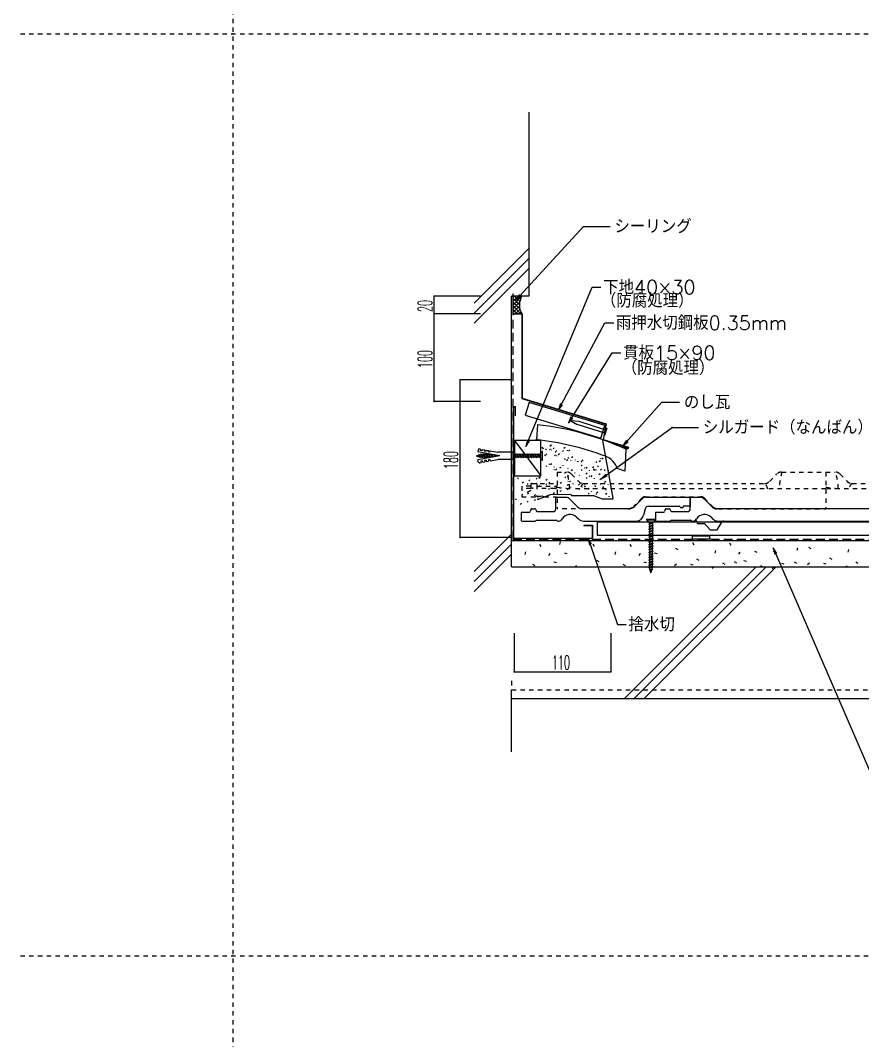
# Model space of a CAD drawing. Extents: x -1727 to 4652, y -2308 to 2357.
# Drawn here: x -1727 to -768, y -1146 to 15 of the extents above; entities that cross this region are included whole.
import ezdxf

# ---------------------------------------------------------------- set-up
doc = ezdxf.new("R2010")
doc.units = 0
doc.header["$LTSCALE"] = 5
doc.linetypes.add('DASHED2', pattern=[3, 2, -1])
doc.linetypes.add('DOT', pattern=[2, 1, -1])
for name, color, linetype in [('0-1', 7, 'CONTINUOUS'), ('0-2', 7, 'CONTINUOUS'), ('0-3', 7, 'CONTINUOUS'), ('0-4', 7, 'CONTINUOUS'), ('0-A', 7, 'CONTINUOUS')]:
    doc.layers.add(name, color=color, linetype=linetype)
doc.styles.get("Standard").update_dxf_attribs({"font": 'txt.shx', "bigfont": 'extfont.shx'})

# ---------------------------------------------------------------- blocks, each defined once
blk = doc.blocks.new('H7')
at = {"layer": '0-1', "color": 7, "linetype": 'CONTINUOUS'}
for p, q in [((-1166.0335, -308.9183), (-1155.8971, -298.782)), ((-1166.0335, -304.6757), (-1160.1398, -298.782)), ((-1166.0335, -300.433), (-1164.3824, -298.782)), ((-1158.845, -308.5621), (-1166.0335, -301.3736)), ((-1158.3912, -304.7732), (-1164.3824, -298.782)), ((-1157.3598, -301.562), (-1160.1398, -298.782)), ((-1158.3146, -313.3351), (-1166.0335, -305.6162)), ((-1166.0335, -313.161), (-1158.5755, -305.703)), ((-1157.1103, -318.782), (-1166.0335, -309.8589)), ((-1166.0335, -317.4036), (-1158.8039, -310.1741)), ((-1161.353, -318.782), (-1166.0335, -314.1015)), ((-1165.5956, -318.782), (-1166.0335, -318.3441)), ((-1163.1692, -318.782), (-1158.1934, -313.8062)), ((-1158.9266, -318.782), (-1157.0518, -316.9072))]:
    blk.add_line(p, q, dxfattribs=at)

msp = doc.modelspace()

# ---------------------------------------------------------------- linework, layer by layer
at = {"layer": '0-1', "color": 7, "linetype": 'DASHED2'}
for p, q in [((-1166.2282, -295.5998), (-1166.2282, -575.6429)), ((-1166.2054, -575.6429), (-165.0268, -575.6429))]:
    msp.add_line(p, q, dxfattribs=at)
at = {"layer": '0-1', "color": 4, "linetype": 'CONTINUOUS'}
for p, q in [((-1157.0512, -298.782), (-1166.0335, -298.782)), ((-1166.0335, -318.782), (-1166.0335, -298.7878)), ((-1156.0335, -318.782), (-1166.0335, -318.782)), ((-1100.3069, -440.6801), (-1092.9627, -444.786)), ((-1090.8234, -441.5417), (-1100.3069, -440.6801)), ((-1062.849, -454.4908), (-1092.9627, -444.786)), ((-1061.6989, -450.9282), (-1090.8234, -441.5417)), ((-1059.3612, -448.9235), (-1062.1212, -457.4859)), ((-1061.6989, -450.9282), (-1059.3612, -448.9235)), ((-1062.849, -454.4908), (-1062.1212, -457.4859)), ((-1205.8575, -473.8714), (-1206.2575, -476.1375)), ((-1180.9845, -480.5934), (-1206.2575, -476.1375)), ((-1204.1204, -472.6565), (-1202.6426, -472.9175)), ((-1202.9385, -474.5905), (-1202.6426, -472.9164)), ((-1201.2644, -474.8854), (-1202.9385, -474.5905)), ((-1201.2644, -474.8854), (-1200.9685, -473.2114)), ((-1200.9685, -473.2123), (-1198.3095, -473.6813)), ((-1198.6056, -475.3544), (-1198.3095, -473.6803)), ((-1196.9315, -475.6494), (-1198.6044, -475.3544)), ((-1196.9315, -475.6494), (-1196.6354, -473.9755)), ((-1196.6354, -473.9765), (-1193.9764, -474.4455)), ((-1194.2725, -476.1184), (-1193.9764, -474.4445)), ((-1192.5985, -476.4135), (-1194.2714, -476.1184)), ((-1192.5985, -476.4135), (-1192.3024, -474.7394)), ((-1192.3024, -474.7404), (-1183.2085, -476.3433)), ((-1132.8262, -475.5374), (-1136.0257, -479.0015)), ((-1132.4104, -475.537), (-1132.8262, -475.5374)), ((-1132.8262, -475.5374), (-1132.8181, -485.5997)), ((-1132.4023, -485.5994), (-1132.4104, -475.537)), ((-1207.6424, -480.1461), (-1207.8181, -480.6167)), ((-1207.8181, -480.6167), (-1207.523, -480.5295)), ((-1207.8181, -480.6167), (-1207.4634, -480.721)), ((-1207.6424, -480.1461), (-1207.3225, -480.4702)), ((-1207.6424, -480.1461), (-1207.523, -480.5295)), ((-1207.4634, -480.721), (-1207.3119, -481.2074)), ((-1207.3225, -480.4702), (-1205.3566, -479.8891)), ((-1207.3119, -481.2074), (-1206.9163, -480.8818)), ((-1206.9163, -480.8818), (-1204.5541, -481.5759)), ((-1180.9845, -480.5934), (-1206.0824, -485.0194)), ((-1205.6845, -487.2843), (-1206.0824, -485.0194)), ((-1205.001, -479.1777), (-1205.3566, -479.8891)), ((-1204.5541, -481.5759), (-1205.3566, -479.8891)), ((-1204.0112, -482.4115), (-1205.001, -479.1777)), ((-1205.001, -479.1777), (-1204.5671, -479.6557)), ((-1204.5671, -479.6557), (-1202.7856, -479.129)), ((-1204.5671, -479.6557), (-1203.5071, -481.8836)), ((-1204.0112, -482.4115), (-1204.5541, -481.5759)), ((-1204.0112, -482.4115), (-1203.5071, -481.8836)), ((-1203.5071, -481.8836), (-1202.5796, -482.1562)), ((-1202.3648, -478.2111), (-1202.7856, -479.129)), ((-1201.346, -482.1552), (-1202.7856, -479.129)), ((-1202.7645, -486.5664), (-1202.4685, -488.2394)), ((-1201.0895, -486.2715), (-1202.7635, -486.5664)), ((-1201.346, -482.1552), (-1202.5796, -482.1562)), ((-1200.8952, -483.0124), (-1202.3648, -478.2111)), ((-1202.3648, -478.2111), (-1201.914, -479.0683)), ((-1199.8828, -479.0667), (-1201.914, -479.0683)), ((-1201.914, -479.0683), (-1200.4458, -482.1545)), ((-1200.8952, -483.0124), (-1201.346, -482.1552)), ((-1201.0905, -486.2715), (-1200.7945, -487.9444)), ((-1200.8952, -483.0124), (-1200.4458, -482.1545)), ((-1200.7945, -487.9444), (-1198.1354, -487.4754)), ((-1198.4146, -482.1528), (-1200.4458, -482.1545)), ((-1199.4334, -478.2087), (-1199.8828, -479.0667)), ((-1198.4146, -482.1528), (-1199.8828, -479.0667)), ((-1197.9638, -483.0101), (-1199.4334, -478.2087)), ((-1199.4334, -478.2087), (-1198.9826, -479.066)), ((-1196.9514, -479.0643), (-1198.9826, -479.066)), ((-1198.9826, -479.066), (-1197.5144, -482.1521)), ((-1198.4315, -485.8024), (-1198.1354, -487.4754)), ((-1196.7566, -485.5074), (-1198.4305, -485.8024)), ((-1197.9638, -483.0101), (-1198.4146, -482.1528)), ((-1197.9638, -483.0101), (-1197.5144, -482.1521)), ((-1195.4832, -482.1505), (-1197.5144, -482.1521)), ((-1196.502, -478.2064), (-1196.9514, -479.0643)), ((-1195.4832, -482.1505), (-1196.9514, -479.0643)), ((-1196.7576, -485.5074), (-1196.4615, -487.1804)), ((-1196.502, -478.2064), (-1196.0512, -479.0636)), ((-1195.0324, -483.0077), (-1196.502, -478.2064)), ((-1196.4615, -487.1804), (-1193.8024, -486.7114)), ((-1194.02, -479.062), (-1196.0512, -479.0636)), ((-1196.0512, -479.0636), (-1194.583, -482.1498)), ((-1195.0324, -483.0077), (-1195.4832, -482.1505)), ((-1195.0324, -483.0077), (-1194.583, -482.1498)), ((-1192.5518, -482.1481), (-1194.583, -482.1498)), ((-1194.0984, -485.0385), (-1193.8024, -486.7114)), ((-1192.4235, -484.7434), (-1194.0974, -485.0385)), ((-1193.6522, -478.3599), (-1194.02, -479.062)), ((-1192.5518, -482.1481), (-1194.02, -479.062)), ((-1192.2322, -482.5769), (-1193.5155, -478.384)), ((-1193.4719, -478.3917), (-1193.1198, -479.0613)), ((-1191.0886, -479.0596), (-1193.1198, -479.0613)), ((-1193.1198, -479.0613), (-1191.6516, -482.1474)), ((-1192.3184, -482.5921), (-1192.5518, -482.1481)), ((-1192.4245, -484.7434), (-1192.1284, -486.4164)), ((-1192.1284, -486.4164), (-1183.2085, -484.8445)), ((-1191.8404, -482.5078), (-1191.6516, -482.1474)), ((-1189.6205, -482.1458), (-1191.6516, -482.1474)), ((-1190.9698, -478.8328), (-1191.0886, -479.0596)), ((-1189.6334, -482.1186), (-1191.0886, -479.0596)), ((-1189.4502, -482.0863), (-1190.4161, -478.9305)), ((-1190.2342, -478.9625), (-1188.8025, -481.9721)), ((-1189.6899, -479.0585), (-1190.1884, -479.0589)), ((-1186.9279, -481.6415), (-1188.0163, -479.3536)), ((-1186.6683, -481.5957), (-1187.3168, -479.4769)), ((-1187.0332, -479.5269), (-1186.097, -481.4949)), ((-1184.2223, -481.1644), (-1184.8153, -479.918)), ((-1183.8863, -481.1051), (-1184.2174, -480.0234)), ((-1183.8322, -480.0913), (-1183.3915, -481.0178)), ((-1165.0085, -476.3444), (-1183.2085, -476.3444)), ((-1165.0085, -484.8445), (-1183.2085, -484.8445)), ((-1165.0085, -484.8445), (-1165.0085, -476.3444)), ((-1164.7061, -479.0384), (-1165.0085, -479.0384)), ((-1163.238, -482.1246), (-1165.0085, -482.1246)), ((-1164.2567, -478.1805), (-1164.7061, -479.0384)), ((-1163.238, -482.1246), (-1164.7061, -479.0384)), ((-1164.2567, -478.1805), (-1163.8059, -479.0377)), ((-1162.7871, -482.9818), (-1164.2567, -478.1805)), ((-1161.7747, -479.0361), (-1163.8059, -479.0377)), ((-1161.7747, -479.0361), (-1163.8059, -479.0377)), ((-1163.8059, -479.0377), (-1162.3377, -482.1239)), ((-1162.7871, -482.9818), (-1163.238, -482.1246)), ((-1162.7871, -482.9818), (-1162.3377, -482.1239)), ((-1160.3066, -482.1222), (-1162.3377, -482.1239)), ((-1161.3253, -478.1781), (-1161.7747, -479.0361)), ((-1160.3066, -482.1222), (-1161.7747, -479.0361)), ((-1159.8558, -482.9794), (-1161.3253, -478.1781)), ((-1161.3253, -478.1781), (-1160.8745, -479.0354)), ((-1158.8434, -479.0337), (-1160.8745, -479.0354)), ((-1160.8745, -479.0354), (-1159.4063, -482.1215)), ((-1159.8558, -482.9794), (-1160.3066, -482.1222)), ((-1159.8558, -482.9794), (-1159.4063, -482.1215)), ((-1157.3752, -482.1199), (-1159.4063, -482.1215)), ((-1158.3939, -478.1758), (-1158.8434, -479.0337)), ((-1157.3752, -482.1199), (-1158.8434, -479.0337)), ((-1156.9244, -482.9771), (-1158.3939, -478.1758)), ((-1158.3939, -478.1758), (-1157.9431, -479.033)), ((-1157.9431, -479.033), (-1156.4749, -482.1191)), ((-1155.912, -479.0337), (-1157.9431, -479.0354)), ((-1156.9244, -482.9771), (-1157.3752, -482.1199)), ((-1156.9244, -482.9771), (-1156.4749, -482.1191)), ((-1154.4438, -482.1199), (-1156.4749, -482.1215)), ((-1155.4625, -478.1758), (-1155.912, -479.0337)), ((-1154.4438, -482.1199), (-1155.912, -479.0337)), ((-1155.4625, -478.1758), (-1155.0117, -479.033)), ((-1153.993, -482.9771), (-1155.4625, -478.1758)), ((-1155.0117, -479.033), (-1153.5436, -482.1191)), ((-1152.9806, -479.0337), (-1155.0117, -479.0354)), ((-1153.993, -482.9771), (-1154.4438, -482.1199)), ((-1153.993, -482.9771), (-1153.5436, -482.1191)), ((-1151.5124, -482.1199), (-1153.5436, -482.1215)), ((-1152.5311, -478.1758), (-1152.9806, -479.0337)), ((-1151.5124, -482.1199), (-1152.9806, -479.0337)), ((-1152.5311, -478.1758), (-1152.0803, -479.033)), ((-1151.0616, -482.9771), (-1152.5311, -478.1758)), ((-1152.0803, -479.033), (-1150.6122, -482.1191)), ((-1150.0492, -479.0337), (-1152.0803, -479.0354)), ((-1151.0616, -482.9771), (-1151.5124, -482.1199)), ((-1151.0616, -482.9771), (-1150.6122, -482.1191)), ((-1148.581, -482.1199), (-1150.6122, -482.1215)), ((-1149.5998, -478.1758), (-1150.0492, -479.0337)), ((-1148.581, -482.1199), (-1150.0492, -479.0337)), ((-1149.5998, -478.1758), (-1149.1489, -479.033)), ((-1148.1302, -482.9771), (-1149.5998, -478.1758)), ((-1149.1489, -479.033), (-1147.6808, -482.1191)), ((-1147.1178, -479.0337), (-1149.1489, -479.0354)), ((-1148.1302, -482.9771), (-1148.581, -482.1199)), ((-1148.1302, -482.9771), (-1147.6808, -482.1191)), ((-1145.6496, -482.1199), (-1147.6808, -482.1215)), ((-1146.6684, -478.1758), (-1147.1178, -479.0337)), ((-1145.6496, -482.1199), (-1147.1178, -479.0337)), ((-1146.6684, -478.1758), (-1146.2176, -479.033)), ((-1145.1988, -482.9771), (-1146.6684, -478.1758)), ((-1146.2176, -479.033), (-1144.7494, -482.1191)), ((-1144.1864, -479.0337), (-1146.2176, -479.0354)), ((-1145.1988, -482.9771), (-1145.6496, -482.1199)), ((-1145.1988, -482.9771), (-1144.7494, -482.1191)), ((-1142.7182, -482.1199), (-1144.7494, -482.1215)), ((-1143.737, -478.1758), (-1144.1864, -479.0337)), ((-1142.7182, -482.1199), (-1144.1864, -479.0337)), ((-1143.737, -478.1758), (-1143.2862, -479.033)), ((-1142.2674, -482.9771), (-1143.737, -478.1758)), ((-1143.2862, -479.033), (-1141.818, -482.1191)), ((-1141.255, -479.0337), (-1143.2862, -479.0354)), ((-1142.2674, -482.9771), (-1142.7182, -482.1199)), ((-1142.2674, -482.9771), (-1141.818, -482.1191)), ((-1139.7868, -482.1175), (-1141.818, -482.1191)), ((-1140.8056, -478.1734), (-1141.255, -479.0314)), ((-1139.7868, -482.1175), (-1141.255, -479.0314)), ((-1139.336, -482.9747), (-1140.8056, -478.1734)), ((-1140.8056, -478.1734), (-1140.3548, -479.0307)), ((-1138.3526, -479.029), (-1140.3548, -479.0307)), ((-1140.3548, -479.0307), (-1138.8866, -482.1168)), ((-1139.336, -482.9747), (-1139.7868, -482.1175)), ((-1139.336, -482.9747), (-1138.8866, -482.1168)), ((-1137.9031, -478.1711), (-1138.3526, -479.029)), ((-1137.6185, -480.5721), (-1138.3526, -479.029)), ((-1137.9031, -478.1711), (-1137.6199, -478.8455)), ((-1137.6197, -479.0973), (-1137.9031, -478.1711)), ((-1137.6197, -479.0285), (-1137.6407, -479.0285)), ((-1137.6171, -482.2987), (-1137.6199, -478.8455)), ((-1137.6172, -482.1245), (-1137.6197, -479.0025)), ((-1136.0257, -479.0275), (-1137.6172, -479.0275)), ((-1136.0232, -482.1148), (-1137.6172, -482.1148)), ((-1136.0232, -482.1148), (-1136.0257, -479.0015)), ((-1132.8181, -485.5997), (-1136.0232, -482.1235)), ((-1132.8181, -485.5997), (-1132.4023, -485.5994)), ((-1203.9456, -488.5004), (-1202.4685, -488.2404)), ((-1014.0205, -553.2232), (-1014.0215, -553.639)), ((-1014.0215, -553.639), (-1010.5675, -556.8494)), ((-1014.0215, -553.639), (-1003.9592, -553.6626)), ((-1003.9582, -553.2468), (-1014.0205, -553.2232)), ((-1007.4542, -556.8567), (-1010.5675, -556.8494)), ((-1010.5415, -556.8494), (-1010.5445, -558.1254)), ((-1007.4542, -556.8567), (-1007.4571, -558.1117)), ((-1003.9592, -553.6626), (-1007.4454, -556.8567)), ((-1003.9592, -553.6626), (-1003.9582, -553.2468)), ((-1006.6242, -568.6273), (-1011.4301, -570.0817)), ((-1006.6173, -565.6959), (-1011.4232, -567.1504)), ((-1011.4232, -567.1504), (-1010.5646, -566.7023)), ((-1011.4232, -567.1504), (-1010.5667, -567.6025)), ((-1006.6104, -562.7646), (-1011.4163, -564.219)), ((-1011.4163, -564.219), (-1010.5577, -563.7709)), ((-1011.4163, -564.219), (-1010.5598, -564.6711)), ((-1006.6036, -559.8332), (-1011.4095, -561.2876)), ((-1011.4095, -561.2876), (-1010.5508, -560.8395)), ((-1011.4095, -561.2876), (-1010.5529, -561.7397)), ((-1011.4027, -558.3852), (-1010.7274, -558.104)), ((-1010.4756, -558.1046), (-1011.4027, -558.3852)), ((-1011.4027, -558.3852), (-1010.5461, -558.8373)), ((-1007.2742, -558.1121), (-1010.7274, -558.104)), ((-1007.4828, -569.0754), (-1010.5736, -570.5339)), ((-1010.5667, -567.6025), (-1010.5714, -569.6336)), ((-1010.5667, -567.6025), (-1010.5714, -569.6336)), ((-1010.5714, -569.6336), (-1007.4807, -568.1752)), ((-1007.4484, -558.1117), (-1010.5704, -558.1044)), ((-1007.4759, -566.144), (-1010.5667, -567.6025)), ((-1010.5598, -564.6711), (-1010.5646, -566.7023)), ((-1010.5646, -566.7023), (-1007.4738, -565.2438)), ((-1007.4691, -563.2127), (-1010.5598, -564.6711)), ((-1010.5529, -561.7397), (-1010.5577, -563.7709)), ((-1010.5577, -563.7709), (-1007.467, -562.3124)), ((-1007.4622, -560.2813), (-1010.5529, -561.7397)), ((-1010.5461, -558.8373), (-1010.5508, -560.8395)), ((-1010.5508, -560.8395), (-1007.4601, -559.381)), ((-1009.0008, -558.1081), (-1010.5461, -558.8373)), ((-1010.5444, -558.1044), (-1010.5445, -558.1254)), ((-1007.4828, -569.0754), (-1007.4876, -571.1066)), ((-1006.6242, -568.6273), (-1007.4828, -569.0754)), ((-1007.4759, -566.144), (-1007.4807, -568.1752)), ((-1006.6242, -568.6273), (-1007.4807, -568.1752)), ((-1006.6173, -565.6959), (-1007.4759, -566.144)), ((-1007.4691, -563.2127), (-1007.4738, -565.2438)), ((-1006.6173, -565.6959), (-1007.4738, -565.2438)), ((-1006.6104, -562.7646), (-1007.4691, -563.2127)), ((-1007.4622, -560.2813), (-1007.467, -562.3124)), ((-1006.6104, -562.7646), (-1007.467, -562.3124)), ((-1006.6036, -559.8332), (-1007.4622, -560.2813)), ((-1006.6036, -559.8332), (-1007.4601, -559.381)), ((-1006.6517, -580.3528), (-1011.4576, -581.8073)), ((-1006.6448, -577.4215), (-1011.4507, -578.8759)), ((-1011.4507, -578.8759), (-1010.5921, -578.4278)), ((-1011.4507, -578.8759), (-1010.5942, -579.328)), ((-1006.6379, -574.4901), (-1011.4438, -575.9445)), ((-1011.4438, -575.9445), (-1010.5852, -575.4964)), ((-1011.4438, -575.9445), (-1010.5873, -576.3966)), ((-1006.631, -571.5587), (-1011.437, -573.0131)), ((-1011.437, -573.0131), (-1010.5783, -572.565)), ((-1011.437, -573.0131), (-1010.5804, -573.4653)), ((-1011.4301, -570.0817), (-1010.5714, -569.6336)), ((-1011.4301, -570.0817), (-1010.5736, -570.5339)), ((-1010.5942, -579.328), (-1010.5989, -581.3592)), ((-1010.5989, -581.3592), (-1007.5082, -579.9007)), ((-1007.5034, -577.8696), (-1010.5942, -579.328)), ((-1010.5873, -576.3966), (-1010.5921, -578.4278)), ((-1010.5921, -578.4278), (-1007.5013, -576.9693)), ((-1007.4966, -574.9382), (-1010.5873, -576.3966)), ((-1010.5804, -573.4653), (-1010.5852, -575.4964)), ((-1010.5852, -575.4964), (-1007.4944, -574.038)), ((-1007.4897, -572.0068), (-1010.5804, -573.4653)), ((-1010.5736, -570.5339), (-1010.5783, -572.565)), ((-1010.5783, -572.565), (-1007.4876, -571.1066)), ((-1006.6517, -580.3528), (-1007.5103, -580.8009)), ((-1007.5034, -577.8696), (-1007.5082, -579.9007)), ((-1006.6517, -580.3528), (-1007.5082, -579.9007)), ((-1006.6448, -577.4215), (-1007.5034, -577.8696)), ((-1007.4966, -574.9382), (-1007.5013, -576.9693)), ((-1006.6448, -577.4215), (-1007.5013, -576.9693)), ((-1006.6379, -574.4901), (-1007.4966, -574.9382)), ((-1007.4897, -572.0068), (-1007.4944, -574.038)), ((-1006.6379, -574.4901), (-1007.4944, -574.038)), ((-1006.631, -571.5587), (-1007.4897, -572.0068)), ((-1006.631, -571.5587), (-1007.4876, -571.1066)), ((-1006.6791, -592.0784), (-1011.4851, -593.5328)), ((-1006.6723, -589.147), (-1011.4782, -590.6014)), ((-1011.4782, -590.6014), (-1010.6195, -590.1533)), ((-1011.4782, -590.6014), (-1010.6217, -591.0535)), ((-1006.6654, -586.2156), (-1011.4713, -587.67)), ((-1011.4713, -587.67), (-1010.6127, -587.2219)), ((-1011.4713, -587.67), (-1010.6148, -588.1222)), ((-1006.6585, -583.2842), (-1011.4644, -584.7387)), ((-1011.4644, -584.7387), (-1010.6058, -584.2906)), ((-1011.4644, -584.7387), (-1010.6079, -585.1908)), ((-1011.4576, -581.8073), (-1010.5989, -581.3592)), ((-1011.4576, -581.8073), (-1010.601, -582.2594)), ((-1010.6217, -591.0535), (-1010.6264, -593.0847)), ((-1010.6264, -593.0847), (-1007.5357, -591.6262)), ((-1007.5309, -589.5951), (-1010.6217, -591.0535)), ((-1010.6148, -588.1222), (-1010.6195, -590.1533)), ((-1010.6195, -590.1533), (-1007.5288, -588.6949)), ((-1007.524, -586.6637), (-1010.6148, -588.1222)), ((-1010.6079, -585.1908), (-1010.6127, -587.2219)), ((-1010.6127, -587.2219), (-1007.5219, -585.7635)), ((-1007.5172, -583.7323), (-1010.6079, -585.1908)), ((-1010.601, -582.2594), (-1010.6058, -584.2906)), ((-1010.6058, -584.2906), (-1007.5151, -582.8321)), ((-1007.5103, -580.8009), (-1010.601, -582.2594)), ((-1006.6791, -592.0784), (-1007.5378, -592.5265)), ((-1007.5309, -589.5951), (-1007.5357, -591.6262)), ((-1006.6791, -592.0784), (-1007.5357, -591.6262)), ((-1006.6723, -589.147), (-1007.5309, -589.5951)), ((-1007.524, -586.6637), (-1007.5288, -588.6949)), ((-1006.6723, -589.147), (-1007.5288, -588.6949)), ((-1006.6654, -586.2156), (-1007.524, -586.6637)), ((-1007.5172, -583.7323), (-1007.5219, -585.7635)), ((-1006.6654, -586.2156), (-1007.5219, -585.7635)), ((-1006.6585, -583.2842), (-1007.5172, -583.7323)), ((-1007.5103, -580.8009), (-1007.5151, -582.8321)), ((-1006.6585, -583.2842), (-1007.5151, -582.8321)), ((-1006.7066, -603.8039), (-1011.5125, -605.2583)), ((-1006.6998, -600.8725), (-1011.5057, -602.327)), ((-1011.5057, -602.327), (-1010.647, -601.8788)), ((-1011.5057, -602.327), (-1010.6491, -602.7791)), ((-1006.6929, -597.9411), (-1011.4988, -599.3956)), ((-1011.4988, -599.3956), (-1010.6402, -598.9475)), ((-1011.4988, -599.3956), (-1010.6423, -599.8477)), ((-1006.686, -595.0098), (-1011.4919, -596.4642)), ((-1011.4919, -596.4642), (-1010.6333, -596.0161)), ((-1011.4919, -596.4642), (-1010.6354, -596.9163)), ((-1011.4851, -593.5328), (-1010.6264, -593.0847)), ((-1011.4851, -593.5328), (-1010.6285, -593.9849)), ((-1010.6491, -602.7791), (-1010.6539, -604.8102)), ((-1010.6539, -604.8102), (-1007.5632, -603.3518)), ((-1007.5584, -601.3206), (-1010.6491, -602.7791)), ((-1010.6423, -599.8477), (-1010.647, -601.8788)), ((-1010.647, -601.8788), (-1007.5563, -600.4204)), ((-1007.5515, -598.3892), (-1010.6423, -599.8477)), ((-1010.6354, -596.9163), (-1010.6402, -598.9475)), ((-1010.6402, -598.9475), (-1007.5494, -597.489)), ((-1007.5447, -595.4579), (-1010.6354, -596.9163)), ((-1010.6285, -593.9849), (-1010.6333, -596.0161)), ((-1010.6333, -596.0161), (-1007.5425, -594.5576)), ((-1007.5378, -592.5265), (-1010.6285, -593.9849)), ((-1006.7066, -603.8039), (-1007.5653, -604.252)), ((-1007.5584, -601.3206), (-1007.5632, -603.3518)), ((-1006.7066, -603.8039), (-1007.5632, -603.3518)), ((-1006.6998, -600.8725), (-1007.5584, -601.3206)), ((-1007.5515, -598.3892), (-1007.5563, -600.4204)), ((-1006.6998, -600.8725), (-1007.5563, -600.4204)), ((-1006.6929, -597.9411), (-1007.5515, -598.3892)), ((-1007.5447, -595.4579), (-1007.5494, -597.489)), ((-1006.6929, -597.9411), (-1007.5494, -597.489)), ((-1006.686, -595.0098), (-1007.5447, -595.4579)), ((-1007.5378, -592.5265), (-1007.5425, -594.5576)), ((-1006.686, -595.0098), (-1007.5425, -594.5576)), ((-1006.7135, -606.7353), (-1011.5194, -608.1897)), ((-1011.5194, -608.1897), (-1010.6608, -607.7416)), ((-1011.5194, -608.1897), (-1010.6028, -608.6135)), ((-1011.5125, -605.2583), (-1010.6539, -604.8102)), ((-1011.5125, -605.2583), (-1010.656, -605.7105)), ((-1010.656, -605.7105), (-1010.6608, -607.7416)), ((-1010.6608, -607.7416), (-1007.57, -606.2832)), ((-1007.5653, -604.252), (-1010.656, -605.7105)), ((-1007.5721, -607.1834), (-1010.6028, -608.6135)), ((-1010.0818, -610.3965), (-1010.6028, -608.6135)), ((-1007.3242, -609.8494), (-1010.5611, -610.829)), ((-1010.5611, -610.829), (-1010.0818, -610.3965)), ((-1010.5611, -610.829), (-1009.8509, -611.1868)), ((-1010.0818, -610.3965), (-1007.8505, -609.3437)), ((-1008.1615, -610.3896), (-1009.8509, -611.1868)), ((-1009.2759, -613.1545), (-1009.8509, -611.1868)), ((-1009.601, -613.4734), (-1009.2759, -613.1545)), ((-1009.601, -613.4734), (-1009.2173, -613.3552)), ((-1009.601, -613.4734), (-1009.131, -613.6506)), ((-1009.131, -613.6506), (-1009.2173, -613.3552)), ((-1009.131, -613.6506), (-1009.0256, -613.2962)), ((-1009.0256, -613.2962), (-1008.5387, -613.1463)), ((-1008.8631, -612.7496), (-1008.1615, -610.3896)), ((-1008.5387, -613.1463), (-1008.8631, -612.7496)), ((-1007.3242, -609.8494), (-1008.1615, -610.3896)), ((-1007.8505, -609.3437), (-1007.575, -608.417)), ((-1007.3242, -609.8494), (-1007.8505, -609.3437)), ((-1007.5721, -607.1834), (-1007.575, -608.417)), ((-1006.7135, -606.7353), (-1007.5721, -607.1834)), ((-1007.5653, -604.252), (-1007.57, -606.2832)), ((-1006.7135, -606.7353), (-1007.57, -606.2832))]:
    msp.add_line(p, q, dxfattribs=at)
at = {"layer": '0-1', "color": 6, "linetype": 'CONTINUOUS'}
for p, q in [((-1155.7426, -318.782), (-1166.2932, -318.782)), ((-1156.0635, -319.132), (-1166.0335, -319.132)), ((-1156.0635, -319.132), (-1156.0635, -415.1355)), ((-1155.7635, -318.782), (-1155.7635, -414.9255)), ((-1156.0635, -415.1355), (-1060.4911, -444.3732)), ((-1155.7749, -414.9101), (-1060.1495, -444.164)), ((-1165.6079, -424.4779), (-1163.1079, -424.4779)), ((-1165.6079, -574.4779), (-1165.6079, -424.4779)), ((-1165.3079, -574.4779), (-1165.3079, -424.7779)), ((-1165.3079, -424.7779), (-1163.4079, -424.7779)), ((-1163.4079, -434.9312), (-1163.4079, -424.7779)), ((-1163.1079, -434.9312), (-1163.1079, -424.4779)), ((-1163.4079, -434.9312), (-1163.1079, -434.9312)), ((-1060.4911, -444.3732), (-1063.6434, -462.2323)), ((-1060.1495, -444.164), (-1063.3018, -462.0231)), ((-1063.6434, -462.2323), (-1034.9888, -470.9984)), ((-1063.3018, -462.0231), (-1034.6142, -470.7993)), ((-1041.8438, -470.4501), (-1041.9316, -470.737)), ((-1041.9316, -470.737), (-1035.223, -472.7893)), ((-1041.8438, -470.4501), (-1035.4221, -472.4147)), ((-1034.9888, -470.9984), (-1035.4221, -472.4147)), ((-1034.6142, -470.7993), (-1035.223, -472.7893)), ((-1085.6079, -559.4779), (-1085.6079, -559.7779)), ((-1085.6079, -559.4779), (-1075.6079, -559.4779)), ((-1085.6079, -559.7779), (-1075.9079, -559.7779)), ((-1075.9079, -559.7779), (-1075.9079, -574.1779)), ((-1075.6079, -559.4779), (-1075.6079, -574.4779)), ((-1165.6079, -574.1779), (-1075.9079, -574.1779)), ((-1165.6079, -574.4779), (-1075.6079, -574.4779))]:
    msp.add_line(p, q, dxfattribs=at)
at = {"layer": '0-1', "color": 7, "linetype": 'CONTINUOUS'}
for p, q in [((-1164.4507, -463.2242), (-1134.4507, -503.2242)), ((-1052.054, -528.8711), (-1063.6603, -463.2962)), ((-1131.989, -470.6666), (-1133.4461, -471.8995)), ((-1132.8839, -476.9755), (-1133.1081, -476.1909)), ((-1131.4007, -472.1267), (-1132.6336, -472.7992)), ((-1129.2625, -472.5923), (-1128.1417, -473.489)), ((-1123.4095, -473.0436), (-1124.6057, -473.7795)), ((-1122.6992, -468.6413), (-1124.09, -469.9486)), ((-1122.6825, -469.2832), (-1122.5346, -467.8163)), ((-1122.1804, -474.1776), (-1121.9974, -473.3824)), ((-1119.1404, -471.3952), (-1120.5313, -472.7025)), ((-1116.8733, -475.5088), (-1118.2642, -476.8161)), ((-1116.8566, -476.1506), (-1116.7088, -474.6838)), ((-1108.4698, -474.4461), (-1109.9269, -475.679)), ((-1106.848, -470.9882), (-1108.3051, -472.2212)), ((-1104.1579, -474.7992), (-1103.9337, -474.0146)), ((-1101.4129, -473.9318), (-1102.87, -475.1647)), ((-1134.4193, -480.3778), (-1134.1952, -479.5932)), ((-1130.4044, -479.4746), (-1129.2835, -480.3713)), ((-1127.4664, -478.6706), (-1128.6993, -479.3431)), ((-1117.5837, -479.911), (-1118.7799, -480.6469)), ((-1116.3545, -481.045), (-1116.1716, -480.2498)), ((-1113.3146, -478.2626), (-1114.7054, -479.5699)), ((-1106.8312, -485.0604), (-1107.0554, -483.6033)), ((-1103.7762, -485.0841), (-1105.2333, -486.3171)), ((-1102.4062, -483.0535), (-1103.6391, -483.726)), ((-1100.1975, -485.9634), (-1099.9734, -485.1788)), ((-1098.0569, -481.6301), (-1099.514, -482.863)), ((-1095.3668, -485.441), (-1095.1426, -484.6564)), ((-1091.6749, -486.8534), (-1092.9079, -487.5259)), ((-1087.8801, -487.7677), (-1088.1043, -486.3106)), ((-1087.5063, -485.2885), (-1086.3854, -486.1852)), ((-1070.6933, -487.5303), (-1071.9263, -488.2028)), ((-1066.5967, -486.1259), (-1067.9876, -487.4332)), ((-1066.3205, -484.1484), (-1066.1375, -483.3532)), ((-1063.6244, -483.139), (-1065.0152, -484.4463)), ((-1127.4198, -492.251), (-1128.6528, -492.9235)), ((-1124.706, -490.4518), (-1124.4818, -489.6672)), ((-1121.9609, -489.5844), (-1123.4181, -490.8174)), ((-1119.2709, -493.3954), (-1119.0467, -492.6108)), ((-1119.0842, -496.5221), (-1118.86, -495.7375)), ((-1116.3392, -495.6547), (-1117.7963, -496.8876)), ((-1113.6491, -499.4656), (-1113.4249, -498.681)), ((-1111.7513, -493.9575), (-1112.9843, -494.63)), ((-1109.0374, -492.1583), (-1108.8132, -491.3737)), ((-1105.9506, -499.3819), (-1107.4077, -500.6149)), ((-1103.6023, -495.1018), (-1103.3781, -494.3172)), ((-1098.386, -496.4144), (-1099.8431, -497.6473)), ((-1095.6959, -500.2253), (-1095.4717, -499.4407)), ((-1087.2163, -490.8295), (-1088.6734, -492.0625)), ((-1087.2401, -496.4396), (-1088.4731, -497.1121)), ((-1084.5262, -494.6405), (-1084.3021, -493.8559)), ((-1081.7812, -493.7731), (-1083.2383, -495.006)), ((-1079.0911, -497.584), (-1078.867, -496.7994)), ((-1074.2332, -493.201), (-1075.6903, -494.4339)), ((-1074.0507, -496.8471), (-1074.2749, -495.39)), ((-1073.7846, -496.163), (-1072.6637, -497.0597)), ((-1071.5432, -497.0119), (-1071.319, -496.2273)), ((-1069.9993, -491.9992), (-1068.8784, -492.8959)), ((-1065.5156, -496.2632), (-1066.7485, -496.9357)), ((-1061.3946, -497.5856), (-1061.6187, -496.1285)), ((-1058.0644, -496.4562), (-1056.9435, -497.3528)), ((-1160.9921, -505.6163), (-1159.8713, -506.513)), ((-1154.2668, -510.5039), (-1155.7239, -511.7368)), ((-1146.8363, -508.4266), (-1148.0693, -509.0991)), ((-1138.5153, -506.5624), (-1139.7482, -507.235)), ((-1135.0566, -505.1428), (-1136.5137, -506.3757)), ((-1135.8014, -504.7633), (-1135.5772, -503.9787)), ((-1127.396, -507.3845), (-1128.8532, -508.6174)), ((-1124.706, -511.1954), (-1124.4818, -510.4108)), ((-1110.7753, -510.7709), (-1112.2325, -512.0038)), ((-1105.9744, -504.992), (-1107.2074, -505.6645)), ((-1103.2605, -503.1929), (-1103.0363, -502.4083)), ((-1103.2278, -509.7692), (-1103.0036, -508.9846)), ((-1100.4828, -508.9018), (-1101.9399, -510.1348)), ((-1090.2608, -503.1688), (-1090.0366, -502.3842)), ((-1081.6315, -500.1376), (-1083.0886, -501.3705)), ((-1081.6553, -505.7477), (-1082.8882, -506.4202)), ((-1078.9414, -503.9485), (-1078.7172, -503.1639)), ((-1076.1964, -503.0811), (-1077.6535, -504.3141)), ((-1073.5063, -506.892), (-1073.2821, -506.1074)), ((-1067.0592, -501.0506), (-1068.5163, -502.2836)), ((-1065.8078, -506.8083), (-1067.2649, -508.0413)), ((-1060.3727, -509.7519), (-1061.8298, -510.9848)), ((-1149.8967, -512.0484), (-1148.7759, -512.9451)), ((-1143.1714, -516.936), (-1144.6285, -518.1689)), ((-1135.7409, -514.8587), (-1136.9739, -515.5312)), ((-1127.4198, -512.9946), (-1128.6528, -513.6671)), ((-1125.6155, -517.6765), (-1124.4946, -518.5732)), ((-1118.8901, -522.5641), (-1120.3472, -523.797)), ((-1111.4597, -520.4868), (-1112.6926, -521.1593)), ((-1103.1148, -513.0126), (-1104.5719, -514.2456)), ((-1103.1386, -518.6227), (-1104.3715, -519.2952)), ((-1100.4247, -516.8235), (-1100.2005, -516.0389)), ((-1097.7927, -512.7127), (-1097.5685, -511.9281)), ((-1090.0942, -512.6291), (-1091.5513, -513.862)), ((-1090.118, -518.2391), (-1091.351, -518.9116)), ((-1087.4041, -516.44), (-1087.1799, -515.6554)), ((-1083.6858, -515.5616), (-1084.9187, -516.2341)), ((-1084.6739, -513.9987), (-1084.4498, -513.2141)), ((-1079.3045, -517.8229), (-1080.7616, -519.0558)), ((-1076.6144, -521.6338), (-1076.3902, -520.8492)), ((-1072.3565, -515.803), (-1072.5807, -514.3459)), ((-1069.531, -521.8564), (-1070.9881, -523.0893)), ((-1065.8316, -512.4184), (-1067.0646, -513.0909)), ((-1062.8154, -515.9018), (-1064.2725, -517.1348)), ((-1060.1253, -519.7127), (-1059.9011, -518.9281)), ((-1057.6826, -513.5628), (-1057.4584, -512.7782)), ((-1163.0826, -529.7367), (-1161.9617, -530.6334)), ((-1148.9268, -532.547), (-1150.1597, -533.2195)), ((-1148.2424, -522.8311), (-1149.6995, -524.064)), ((-1140.5819, -525.0728), (-1142.039, -526.3058)), ((-1140.6057, -530.6829), (-1141.8386, -531.3554)), ((-1138.3608, -530.3862), (-1123.5816, -524.49)), ((-1137.8918, -528.8838), (-1137.6676, -528.0992)), ((-1123.5816, -524.49), (-1100.1391, -524.1249)), ((-1100.1391, -524.1249), (-1099.5513, -525.8885)), ((-1099.5513, -525.8885), (-1074.567, -525.7415)), ((-1079.3283, -523.4329), (-1080.5612, -524.1055)), ((-1074.567, -525.7415), (-1064.6119, -529.49)), ((-1071.1793, -524.5773), (-1070.9551, -523.7927)), ((-1064.6119, -529.49), (-1052.4093, -529.3597)), ((-1059.4535, -523.3459), (-1060.9106, -524.5789)), ((-1056.7634, -527.1568), (-1056.5393, -526.3722)), ((-1052.4093, -529.3597), (-1052.054, -528.8711)), ((-1156.3572, -534.6243), (-1157.8143, -535.8573))]:
    msp.add_line(p, q, dxfattribs=at)
at = {"layer": '0-1', "color": 3, "linetype": 'CONTINUOUS'}
for p, q in [((-1070.2403, -555.2029), (-1070.2403, -570.8949)), ((-1070.2403, -555.5489), (-165.2006, -555.5489)), ((-1070.2403, -570.8949), (-165.0268, -570.8949))]:
    msp.add_line(p, q, dxfattribs=at)
for points in [[(-1152.1031, -434.287), (-1065.9506, -460.3208), (-1061.6117, -445.962), (-1147.7641, -419.9282), (-1152.1031, -434.287)], [(-1164.4507, -503.2242), (-1134.4507, -503.2242), (-1134.4507, -463.2242), (-1164.4507, -463.2242), (-1164.4507, -503.2242)]]:
    msp.add_lwpolyline(points, close=True, dxfattribs=at)
at = {"layer": '0-1', "color": 4, "linetype": 'CONTINUOUS'}
for points in [[(-1137.6171, -482.2987), (-1137.6804, -482.2799), (-1137.744, -482.2621), (-1137.8078, -482.2453), (-1137.8718, -482.2296), (-1137.9361, -482.2148), (-1138.0005, -482.2011), (-1138.0651, -482.1884), (-1138.1298, -482.1767), (-1138.1947, -482.166), (-1138.2597, -482.1564), (-1138.3248, -482.1477), (-1138.3901, -482.1402), (-1138.4554, -482.1336), (-1138.5208, -482.1281), (-1138.5863, -482.1236), (-1138.6518, -482.1202), (-1138.7174, -482.1178), (-1138.783, -482.1164), (-1138.8486, -482.1161), (-1138.9142, -482.1168)], [(-1007.2742, -558.1121), (-1007.2932, -558.1754), (-1007.3112, -558.2389), (-1007.3281, -558.3027), (-1007.3441, -558.3666), (-1007.3591, -558.4308), (-1007.373, -558.4952), (-1007.3859, -558.5597), (-1007.3978, -558.6244), (-1007.4087, -558.6893), (-1007.4186, -558.7543), (-1007.4274, -558.8194), (-1007.4352, -558.8846), (-1007.4419, -558.9499), (-1007.4476, -559.0153), (-1007.4523, -559.0808), (-1007.456, -559.1463), (-1007.4586, -559.2119), (-1007.4601, -559.2774), (-1007.4607, -559.343), (-1007.4602, -559.4087)]]:
    msp.add_lwpolyline(points, dxfattribs=at)
at = {"layer": '0-1', "color": 7, "linetype": 'CONTINUOUS'}
msp.add_lwpolyline([(-962.0626, -575.0012), (-942.0626, -575.0012), (-942.0626, -572.0012), (-962.0626, -572.0012), (-962.0626, -575.0012)], close=True, dxfattribs=at)
msp.add_arc((-1140.058, -308.8904), 18.7899, 147.4543, 211.7646, dxfattribs=at)
at = {"layer": '0-1', "color": 4, "linetype": 'CONTINUOUS'}
for centre, radius, start, end in [((-1204.3725, -474.1384), 1.505, 80.3625, 169.5487), ((-1204.2045, -487.0214), 1.497, 189.8527, 280.161)]:
    msp.add_arc(centre, radius, start, end, dxfattribs=at)
at = {"layer": '0-2', "color": 2, "linetype": 'CONTINUOUS'}
for p, q in [((-1138.2368, -445.1832), (-1139.1787, -462.1571)), ((-1037.4759, -473.1679), (-1038.6509, -498.1864)), ((-1038.6509, -498.1864), (-1047.3984, -495.0921)), ((-1138.8182, -515.2286), (-1138.8182, -518.605)), ((-1132.4467, -526.595), (-1131.5354, -527.0427)), ((-1117.3587, -541.2181), (-1117.3587, -527.8559)), ((-1105.5035, -527.8559), (-1117.3587, -527.8559)), ((-1101.6163, -529.5874), (-1092.1208, -539.0384)), ((-1020.009, -530.2109), (-1028.2446, -538.5035)), ((-1014.6687, -527.7784), (-964.4244, -527.7784)), ((-952.5035, -527.877), (-964.3587, -527.877)), ((-964.3587, -541.2392), (-964.3587, -527.877)), ((-964.3587, -527.877), (-964.3587, -537.7881)), ((-948.6163, -529.6084), (-939.1208, -539.0594)), ((-1156.7077, -544.877), (-1147.7031, -544.877)), ((-1156.7077, -544.877), (-1156.7077, -554.7619)), ((-1145.9642, -541.5575), (-1146.6499, -543.9843)), ((-1144.8357, -540.7732), (-1141.2268, -540.7732)), ((-1140.1139, -541.5575), (-1139.7211, -542.9284)), ((-1138.525, -543.9215), (-1119.0316, -543.9215)), ((-1033.6128, -540.8493), (-1087.1369, -540.8493)), ((-1015.6864, -540.7452), (-1017.7336, -548.1167)), ((-1011.5026, -537.8054), (-976.9362, -537.8054)), ((-1003.7077, -544.898), (-994.7031, -544.898)), ((-1003.7077, -544.898), (-1003.7077, -554.7829)), ((-992.9642, -541.5786), (-993.6499, -544.0053)), ((-991.8357, -540.7942), (-988.2268, -540.7942)), ((-987.1139, -541.5786), (-986.7211, -542.9494)), ((-985.525, -543.9425), (-966.0316, -543.9425)), ((-976.1482, -538.3152), (-975.9446, -539.0002)), ((-973.5071, -539.7633), (-974.9368, -539.7633)), ((-972.3755, -538.38), (-972.5521, -539.0002)), ((-964.3587, -537.7881), (-971.8838, -537.7881)), ((-727.736, -540.8703), (-934.1369, -540.8703)), ((-1156.5337, -554.8482), (-1140.8885, -554.8482)), ((-1138.8881, -553.9455), (-1116.3791, -553.9455)), ((-1118.8331, -553.9455), (-1116.3791, -553.9455)), ((-1094.0325, -549.9959), (-1091.4588, -552.4952)), ((-1085.7781, -554.8482), (-1025.2727, -554.8482)), ((-1003.5337, -554.8692), (-987.8885, -554.8692)), ((-985.8881, -553.9665), (-963.3791, -553.9665)), ((-956.6557, -557.0165), (-958.0485, -552.8022)), ((-941.0325, -550.0169), (-938.4588, -552.5162)), ((-933.5226, -564.967), (-928.2537, -555.9349)), ((-932.7781, -554.8692), (-719.3959, -554.8692)), ((-955.4435, -557.7945), (-948.0255, -557.7945)), ((-941.4804, -564.967), (-948.0255, -557.7945)), ((-941.4804, -564.967), (-933.5226, -564.967))]:
    msp.add_line(p, q, dxfattribs=at)
at = {"layer": '0-2', "color": 2, "linetype": 'DOT'}
for p, q in [((-1115.937, -499.0094), (-1115.937, -540.8556)), ((-1115.937, -499.0094), (-1105.3216, -499.0094)), ((-860.3098, -499.0052), (-810.1259, -499.0052)), ((-810.1259, -499.0052), (-810.1259, -540.8514)), ((-810.1259, -499.0052), (-799.5106, -499.0052)), ((-810.1259, -499.0094), (-810.1259, -540.8556)), ((-1099.6854, -501.3554), (-1092.208, -508.8847)), ((-874.0325, -509.6412), (-865.6889, -501.2207)), ((-793.8743, -501.3513), (-786.397, -508.8806)), ((-1145.937, -520.0611), (-1155.937, -525.3027)), ((-1145.937, -515.2822), (-1155.9329, -515.2822)), ((-1155.9329, -515.2822), (-1155.9329, -527.3027)), ((-1145.937, -517.8223), (-1155.9329, -517.8223)), ((-1145.937, -512.7569), (-1145.937, -520.0611)), ((-1145.1544, -512.0075), (-1115.937, -512.0075)), ((-1138.8182, -512.6131), (-1138.8182, -515.384)), ((-1138.8182, -515.2822), (-1117.1793, -515.2822)), ((-1118.2404, -517.8223), (-1138.8182, -517.8223)), ((-810.0423, -518.2953), (-1098.2178, -518.2953)), ((-1086.0287, -512.104), (-879.8543, -512.104)), ((-504.2313, -518.2911), (-809.9737, -518.2911)), ((-780.2177, -512.0999), (-574.0433, -512.0999)), ((-1155.937, -527.3027), (-1140.874, -527.3027)), ((-1139.1135, -526.3601), (-1133.0133, -526.3601)), ((-1130.4665, -527.2627), (-1116.6065, -527.2627)), ((-1019.2026, -528.5931), (-1028.7899, -538.1804)), ((-1015.6283, -527.1126), (-952.726, -527.1126)), ((-948.6579, -528.5931), (-938.4919, -538.7591)), ((-1034.9476, -540.8556), (-1115.937, -540.8556)), ((-932.4152, -540.8556), (-810.1259, -540.8556)), ((-729.1365, -540.8514), (-810.1259, -540.8514))]:
    msp.add_line(p, q, dxfattribs=at)
at = {"layer": '0-2', "color": 2, "linetype": 'CONTINUOUS'}
for centre, radius, start, end in [((-1172.8775, -765.3011), 321.9866, 65.1326, 83.8239), ((-1174.7035, -782.2027), 321.9866, 69.2792, 83.8239), ((-1069.6002, -502.8424), 23.5157, 19.2435, 67.9711), ((-1145.0472, -512.9028), 0.9017, 96.8275, 170.6859), ((-1139.9667, -513.3299), 1.3538, 31.9681, 80.6612), ((-1137.539, -514.0042), 1.354, 195.2621, 265.3338), ((-1118.5069, -515.1279), 2.7076, 275.649, 339.8969), ((-1117.0881, -514.1314), 1.1545, 265.4685, 355.6652), ((-1141.148, -525.8683), 1.3944, 270.419, 319.6949), ((-1139.1039, -527.7338), 1.375, 87.5155, 136.3126), ((-1133.4573, -528.7292), 2.3624, 62.7555, 86.699), ((-1130.4473, -524.4675), 2.7957, 247.0965, 271.005), ((-1106.6699, -535.7051), 7.9354, 47.6136, 81.5477), ((-1014.2723, -535.7271), 7.9586, 92.8551, 136.1225), ((-953.6699, -535.7261), 7.9354, 47.6136, 81.5477), ((-1147.9244, -543.5206), 1.3563, 279.3936, 340.0066), ((-1144.7326, -542.1215), 1.3545, 94.6967, 155.3956), ((-1141.3455, -542.1215), 1.3545, 24.6042, 85.3077), ((-1138.4149, -542.572), 1.354, 195.2621, 265.3338), ((-1120.0706, -541.2139), 2.712, 275.6876, 359.911), ((-1120.0706, -541.2139), 2.712, 275.6876, 359.911), ((-1087.0984, -532.9796), 7.8698, 230.3435, 269.7193), ((-1033.8573, -532.9951), 7.8561, 271.7835, 298.3869), ((-1033.9299, -532.8523), 8.0162, 298.3583, 315.1724), ((-1011.0867, -542.8444), 5.0561, 94.7176, 155.4691), ((-994.9244, -543.5416), 1.3563, 279.3936, 340.0066), ((-991.7326, -542.1425), 1.3545, 94.6967, 155.3956), ((-988.3455, -542.1425), 1.3545, 24.6042, 85.3077), ((-985.4149, -542.593), 1.354, 195.2621, 265.3338), ((-976.9727, -538.6953), 0.9079, 24.7452, 87.6957), ((-974.8343, -538.5911), 1.1833, 200.2286, 265.0267), ((-973.6549, -538.5993), 1.1734, 277.237, 340.0187), ((-971.5267, -538.6917), 0.9034, 94.6845, 157.8226), ((-967.0706, -541.2349), 2.712, 275.6876, 359.911), ((-934.0984, -533.0006), 7.8698, 230.3435, 269.7193), ((-1140.9251, -553.4575), 1.3912, 270.5608, 317.5045), ((-1138.871, -555.3448), 1.3994, 90.7027, 137.3587), ((-1117.1478, -555.6158), 1.6842, 39.6692, 80.9986), ((-1114.4085, -551.3388), 3.5119, 245.7412, 275.1431), ((-1114.3633, -549.809), 5.0383, 274.6278, 328.4766), ((-1101.8981, -556.7839), 9.2519, 92.9199, 152.02), ((-1101.1297, -558.7285), 11.2529, 50.8982, 96.3246), ((-1085.7756, -546.8083), 8.0399, 225.0191, 269.982), ((-1025.709, -546.7502), 8.0916, 273.0906, 350.2777), ((-987.9251, -553.4785), 1.3912, 270.5608, 317.5045), ((-985.871, -555.3658), 1.3994, 90.7027, 137.3587), ((-964.1478, -555.6368), 1.6842, 39.6692, 80.9986), ((-961.4085, -551.3598), 3.5119, 245.7412, 275.1431), ((-961.3633, -549.83), 5.0383, 274.6278, 328.4766), ((-948.8981, -556.8049), 9.2519, 92.9199, 152.02), ((-955.4412, -556.4109), 1.3571, 206.5019, 269.9002), ((-948.1297, -558.7495), 11.2529, 50.8982, 96.3246), ((-932.7756, -546.8293), 8.0399, 225.0191, 269.982), ((-926.1013, -557.5879), 2.7139, 90.0708, 142.4764)]:
    msp.add_arc(centre, radius, start, end, dxfattribs=at)
at = {"layer": '0-2', "color": 2, "linetype": 'DOT'}
for centre, radius, start, end in [((-1105.3251, -506.9611), 7.9517, 44.8267, 89.9753), ((-1147.6916, -516.9683), 46.0189, 358.8291, 382.9702), ((-860.2219, -506.8719), 7.8628, 90.4761, 134.0511), ((1298.4585, -893.4865), 2194.5149, 169.6443, 170.1559), ((-799.514, -506.957), 7.9517, 44.8267, 89.9753), ((-841.8805, -516.9642), 46.0189, 358.8291, 382.9702), ((-1085.6592, -503.8229), 8.277, 217.7016, 266.9332), ((-879.8044, -504.0936), 8.0056, 271.0628, 316.1349), ((-779.8482, -503.8188), 8.277, 217.7016, 266.9332), ((-1086.5848, -320.2126), 198.2717, 261.4664, 266.2489), ((-1082.1454, -517.9885), 6.8857, 121.184, 184.005), ((-886.0352, -519.5795), 9.8322, 7.5048, 49.5469), ((-780.7738, -320.2085), 198.2717, 261.4664, 266.2489), ((-776.3344, -517.9844), 6.8857, 121.184, 184.005), ((-1015.5041, -532.4673), 5.3562, 91.3288, 133.6711), ((-952.326, -532.3428), 5.2455, 45.63, 94.3735), ((-1035.6135, -530.8981), 9.9797, 273.8263, 313.1375), ((-932.4005, -530.9577), 9.8979, 232.0167, 269.9144)]:
    msp.add_arc(centre, radius, start, end, dxfattribs=at)
at = {"layer": '0-2', "color": 7}
for p in [(-1485, 0), (-1485, 0), (-1485, -1050), (-1485, -1050)]:
    msp.add_point(p, dxfattribs=at)
at = {"layer": '0-3', "color": 7, "linetype": 'CONTINUOUS'}
for p, q in [((-1255.7707, -318.782), (-1255.7707, -298.782)), ((-1203.1584, -298.782), (-1255.7707, -298.782)), ((-1255.7707, -418.7878), (-1255.7707, -318.782)), ((-1203.1584, -318.782), (-1255.7707, -318.782)), ((-1226.4138, -573.6594), (-1226.4138, -393.899)), ((-1168.6688, -393.899), (-1226.4138, -393.899)), ((-1203.1584, -418.7878), (-1255.7707, -418.7878)), ((-985.0269, -448.1743), (-984.8028, -447.3897)), ((-1168.6688, -573.6594), (-1226.4138, -573.6594)), ((-1164.8334, -682.3214), (-1164.8334, -726.3511)), ((-1054.8334, -682.3214), (-1054.8334, -726.3511)), ((-1164.8334, -726.3511), (-1054.8334, -726.3511))]:
    msp.add_line(p, q, dxfattribs=at)
for points in [[(-1162.8061, -303.4006), (-1085.6669, -219.3276), (-1055.6669, -219.3276)], [(-1151.4895, -469.7881), (-1075.9585, -288.6064), (-1065.9585, -288.6064)], [(-1158.6566, -297.0293), (-1162.8061, -303.4006), (-1156.8145, -298.7194)], [(-1114.315, -428.395), (-1061.4897, -329.2316), (-1051.4897, -329.2316)], [(-1103.0158, -443.3365), (-1053.2741, -363.2216), (-1043.2741, -363.2216)], [(-1111.892, -421.188), (-1114.315, -428.395), (-1109.6856, -422.3634)], [(-1040.9713, -469.0161), (-996.5983, -419.572), (-976.5983, -419.572)], [(-1100.1216, -436.3054), (-1103.0158, -443.3365), (-1097.9977, -437.6241)], [(-1065.8078, -506.8083), (-985.0269, -448.1743), (-955.0269, -448.1743)], [(-1149.7574, -462.3846), (-1151.4895, -469.7881), (-1147.4499, -463.3466)], [(-1036.8923, -462.5994), (-1040.9713, -469.0161), (-1035.0317, -464.2692)], [(-1060.4724, -501.3911), (-1065.8078, -506.8083), (-1059.0039, -503.4144)], [(-1080.3811, -574.6184), (-1047.1493, -672.493), (-1037.1493, -672.493)], [(-1076.7862, -581.3183), (-1080.3811, -574.6184), (-1079.1535, -582.1221)], [(-870.016, -585.3749), (-739.5478, -887.0077), (-709.5478, -887.0077)], [(-865.8912, -591.7623), (-870.016, -585.3749), (-868.1858, -592.7548)]]:
    msp.add_lwpolyline(points, dxfattribs=at)
at = {"layer": '0-3', "color": 7}
for p in [(-1255.7707, -298.782), (-1255.7707, -318.782), (-1226.4138, -393.899), (-1255.7707, -418.7878), (-1226.4138, -573.6594), (-1164.8334, -726.3511), (-1054.8334, -726.3511)]:
    msp.add_point(p, dxfattribs=at)
at = {"layer": '0-4', "color": 4, "linetype": 'CONTINUOUS'}
for p, q in [((-1147.653, -298.782), (-1147.653, -89.276)), ((-1147.653, -298.782), (-1167.653, -298.782)), ((-1167.653, -606.9036), (-1167.653, -298.782)), ((-1167.653, -576.9036), (-123.9395, -576.9036)), ((-1167.653, -606.9036), (-128.1624, -606.9036)), ((-1167.653, -817.6301), (-1167.653, -746.9036)), ((-1167.653, -756.9036), (-128.1624, -756.9036))]:
    msp.add_line(p, q, dxfattribs=at)
at = {"layer": '0-4', "color": 7, "linetype": 'CONTINUOUS'}
for p, q in [((-1210.1983, -306.8215), (-1147.653, -244.2762)), ((-1210.1983, -318.1352), (-1147.653, -255.5899)), ((-1210.1983, -329.4489), (-1147.653, -266.9036)), ((-1210.1983, -612.2916), (-1167.653, -569.7463)), ((-1112.5109, -578.5352), (-1113.2876, -581.4331)), ((-1009.8402, -578.5352), (-1010.6168, -581.4331)), ((-959.8619, -582.2716), (-961.362, -579.6736)), ((-917.6026, -582.7287), (-919.1025, -580.1305)), ((-1210.1983, -623.6053), (-1167.653, -581.06)), ((-1210.1983, -634.919), (-1167.653, -592.3737)), ((-1151.9981, -590.0522), (-1152.7744, -592.9501)), ((-1133.8998, -584.2938), (-1135.3997, -581.6956)), ((-1124.0278, -591.6977), (-1125.528, -594.296)), ((-1107.5751, -590.8749), (-1104.6774, -591.6513)), ((-1073.4884, -583.8367), (-1074.9885, -581.2387)), ((-1049.3273, -590.0522), (-1050.1037, -592.9501)), ((-1031.229, -584.2938), (-1032.729, -581.6956)), ((-1021.357, -591.6977), (-1022.8573, -594.296)), ((-1004.9044, -590.8749), (-1002.0066, -591.6513)), ((-978.0619, -587.4715), (-980.6598, -585.9715)), ((-935.7009, -588.4871), (-936.4772, -591.385)), ((-907.7306, -590.1326), (-909.2308, -592.7309)), ((-891.278, -589.3098), (-888.3802, -590.0862)), ((-866.9849, -590.9948), (-869.5829, -589.4948)), ((-842.2643, -585.6344), (-843.0406, -588.5324)), ((-826.6352, -586.3306), (-829.2331, -584.8306)), ((-784.2742, -587.3462), (-785.0506, -590.2441)), ((-1116.6241, -602.3923), (-1119.5219, -601.6156)), ((-1070.8886, -599.437), (-1068.2905, -600.9366)), ((-1013.9533, -602.3923), (-1016.8511, -601.6156)), ((-980.1531, -603.7498), (-982.2743, -605.8711)), ((-957.2621, -597.8719), (-954.664, -599.3715)), ((-927.4742, -602.4721), (-924.8763, -603.972)), ((-914.2245, -600.9877), (-911.6264, -602.4874)), ((-900.3269, -600.8272), (-903.2247, -600.0505)), ((-857.2892, -603.9431), (-860.187, -603.1664)), ((-846.1852, -601.3952), (-843.5871, -602.8948)), ((-828.7264, -602.6089), (-830.8477, -604.7302)), ((-809.488, -603.8384), (-812.3858, -603.0617)), ((-805.8355, -596.7309), (-803.2374, -598.2306)), ((-776.0476, -601.3312), (-773.4496, -602.8311)), ((-1143.7714, -604.0372), (-1141.1735, -605.5371)), ((-1093.7795, -605.315), (-1095.9008, -607.4362)), ((-1041.1007, -604.0372), (-1038.5027, -605.5371)), ((-1039.3401, -756.9036), (-889.3401, -606.9036)), ((-1028.0264, -756.9036), (-878.0264, -606.9036)), ((-1016.7127, -756.9036), (-866.7127, -606.9036)), ((-960.9146, -604.9793), (-963.8124, -604.2026)), ((-937.1154, -606.8657), (-939.2367, -608.987)), ((-884.4366, -605.588), (-881.8386, -607.0879)), ((-869.0761, -607.2732), (-871.1974, -609.3944)), ((-785.6888, -605.7248), (-787.81, -607.8461))]:
    msp.add_line(p, q, dxfattribs=at)
at = {"layer": '0-4', "color": 7, "linetype": 'DOT'}
msp.add_line((-1167.653, -736.9036), (-1167.653, -746.9036), dxfattribs=at)
at = {"layer": '0-4', "color": 4, "linetype": 'DOT'}
msp.add_line((-1167.653, -746.9036), (-128.1624, -746.9036), dxfattribs=at)
at = {"layer": '0-A', "color": 7, "linetype": 'DOT'}
for p, q in [((-1485, 2357.0167), (-1485, -2307.9224)), ((-1726.8095, 0), (4652.0253, 0)), ((-1726.8095, -1050), (4652.0253, -1050))]:
    msp.add_line(p, q, dxfattribs=at)

# ---------------------------------------------------------------- block references
at = {"layer": '0-1'}
msp.add_blockref('H7', (0, 0), dxfattribs=at)

# ---------------------------------------------------------------- texts
at = {"layer": '0-3', "color": 7}
for s, p in [('シーリング', (-1050.6669, -227.3276)), ('下地40×30', (-1063.4585, -296.6064)), ('（防腐処理）', (-1066.1339, -311.8591)), ('雨押水切鋼板0.35mm', (-1048.9897, -337.2316)), ('貫板15×90', (-1040.7741, -371.2216)), ('（防腐処理）', (-1042.3771, -388.4572)), ('のし瓦', (-971.5983, -427.572)), ('シルガード（なんばん）', (-950.0269, -456.1743)), ('捨水切', (-1034.6493, -680.493))]:
    msp.add_text(s, height=16, dxfattribs=at).set_placement(p)
at = {"layer": '0-3', "color": 7, "width": 0.5}
for s, p in [('20', (-1258.2707, -316.782)), ('100', (-1258.2707, -380.7849)), ('180', (-1228.9138, -495.7792))]:
    msp.add_text(s, height=16, rotation=90, dxfattribs=at).set_placement(p)
msp.add_text('110', height=16, dxfattribs=at).set_placement((-1121.8334, -723.8511))

doc.saveas('drawing.dxf')
